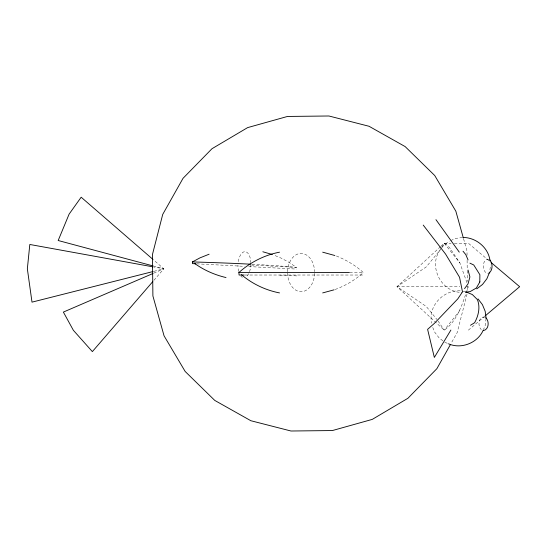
<?xml version="1.0" encoding="UTF-8"?>
<svg xmlns="http://www.w3.org/2000/svg" width="547" height="547" viewBox="0 0 547 547"><rect width="100%" height="100%" fill="white"/><g stroke="black" fill="none" stroke-linecap="round" stroke-linejoin="round"><path stroke-width="0.41" stroke-dasharray="2.73 2.05" d="M489.934 269.746L490.563 264.994M486.112 318.402L485.168 325.533L483.644 329.226M467.035 294.101L457.183 332.583L451.378 342.894M440.513 246.663L397.013 286.696L444.239 330.156C456.157 321.909 461.764 306.224 466.099 293.042M466.386 292.248L468.362 286.696L464.971 286.696M441.272 247.976L439.576 250.69L426.291 266.888L397.013 286.696L426.291 306.498L436.923 319.455M441.696 247.299L444.239 243.23L451.022 243.23M440.13 249.952C427.904 266.601 441.586 292.761 462.222 292.433M442.072 247.415L443.535 245.514L449.237 241.131M459.87 310.498L444.239 330.156L437.45 320.104M153.898 280.317L163.826 268.823L153.618 259.982M441.135 246.088L444.239 243.23L447.186 245.22L449.696 247.784L459.87 262.895L466.947 282.731M468.362 330.156L484.594 316.405M336.405 256.003C346.217 259.996 355.523 265.357 363.345 272.55C355.099 280.03 345.321 285.787 334.867 289.582M153.748 273.158L163.826 268.823L154.042 266.198M450.714 240.523L455.883 238.383L462.222 237.548M153.953 271.319L163.826 268.823L153.789 266.998M454.325 243.23L468.362 243.23L489.141 260.837M349.704 272.55L363.345 272.55M245.063 275.025L363.577 275.025M397.013 286.696L459.87 286.696M279.729 275.114L297.8 275.955M251.244 265.022L296.447 267.394L289.089 262.403L281.288 258.184L273.849 255.066M196.729 263.832L244.488 266.341M248.748 266.567L296.508 269.069M464.902 291.688C446.66 286.601 427.364 304.624 431.638 323.154M484.751 317.082C478.44 316.084 477.319 326.251 481.278 329.615M488.833 259.203C481.893 258.505 481.504 272.091 487.726 273.5M444.786 342.258L447.74 343.482M442.885 340.802L439.084 337.882L434.701 332.179L432.561 327.01M444.239 243.23L459.87 262.895M463.582 238.841L467.001 251.052L467.049 255.278M467.104 260.345L467.206 269.644M467.213 270.492L467.336 281.473M467.391 286.546L467.439 290.772M238.301 261.616A13.019 6.414 -87 0 1 245.2 251.668A13.019 6.414 -87 0 1 250.847 262.642M250.854 264.338A13.019 6.414 -87 0 1 249.022 272.994M248.721 273.63A13.019 6.414 -87 0 1 246.287 276.775M242.417 277.308A13.019 6.414 -87 0 1 240.899 276.091M238.67 271.449A13.019 6.414 -87 0 1 237.986 264.987M287.585 271.722A19.138 13.531 -90 0 1 301.103 253.411A19.138 13.531 -90 0 1 314.621 271.722M314.621 273.377A19.138 13.531 -90 0 1 300.809 291.688A19.138 13.531 -90 0 1 287.572 272.55M252.14 264.269A122.494 5.429 1.6 0 1 269.302 265.261L277.062 265.78A122.494 5.429 1.6 0 1 296.447 267.394"/><path stroke-width="0.82" d="M479.794 281.931L479.883 274.731L473.764 264.994L469.9 263.148M489.627 272.119L486.871 278.765L482.495 284.474L476.786 288.85M483.336 329.964C477.941 342.86 461.258 349.526 448.478 343.789M450.55 344.371L436.875 368.678L407.918 398.284L372.281 419.385L332.398 430.551L290.99 431.009L250.868 420.732L214.773 400.425L185.166 371.468L164.059 335.831L152.9 295.948L152.442 254.54L162.719 214.417L183.026 178.322L211.983 148.716L247.62 127.615L287.496 116.449L328.911 115.991L369.034 126.268L405.129 146.575L434.735 175.532L455.836 211.169L463.357 238.027M479.883 281.862L476.321 288.037L470.147 291.599L465.388 292.228M450.892 330.06L434.339 357.423L427.604 329.362L434.339 323.414L457.846 298.819L462.495 291.866L459.555 277.267L445.593 254.109L423.234 225.097M464.56 288.645L468.054 283.811L469.9 276.919L468.054 270.033M152.798 281.596L92.361 351.612L73.366 330.292L63.377 312.084L152.975 273.493M485.244 315.851L519.65 286.696L491.083 262.485M244.208 275.025L239.094 275.025L238.861 272.55C250.259 262.314 264.461 255.052 279.531 252.181M488.833 273.254C492.956 270.382 492.915 263.592 489.873 259.928M470.488 325.287L474.625 322.703C478.461 315.783 480.492 307.134 477.381 299.585L472.334 294.546L465.688 291.79M195.874 263.791L192.462 263.606L192.4 261.931L200.004 257.849L209.118 254.211M334.094 289.821L322.675 292.918M153.126 271.524L31.999 302.142L27.35 268.823L29.811 244.475L152.948 266.847M483.569 330.532C489.018 329.451 489.421 321.144 485.859 317.766M238.861 272.55L349.369 272.55M463.015 237.439C476.143 237.466 488.676 247.798 490.044 261.028M322.675 252.181L334.867 255.524M279.531 292.918C265.616 290.225 252.297 283.907 241.487 274.724M262.833 251.77L272.331 254.519M226.014 277.555C214.691 274.902 203.84 270.115 194.404 263.292M153.228 265.979L58.18 240.516L69.107 214.137L81.161 197.214L152.982 259.428M463.015 251.217L465.798 254.608L468.054 259.948M478.044 298.922L482.42 304.631L485.168 311.27L486.112 318.402M435.952 219.662L459.282 252.153M192.4 261.931A122.494 5.429 1.6 0 1 223.299 262.963L233.234 263.367A122.494 5.429 1.6 0 1 250.492 264.187"/></g></svg>
